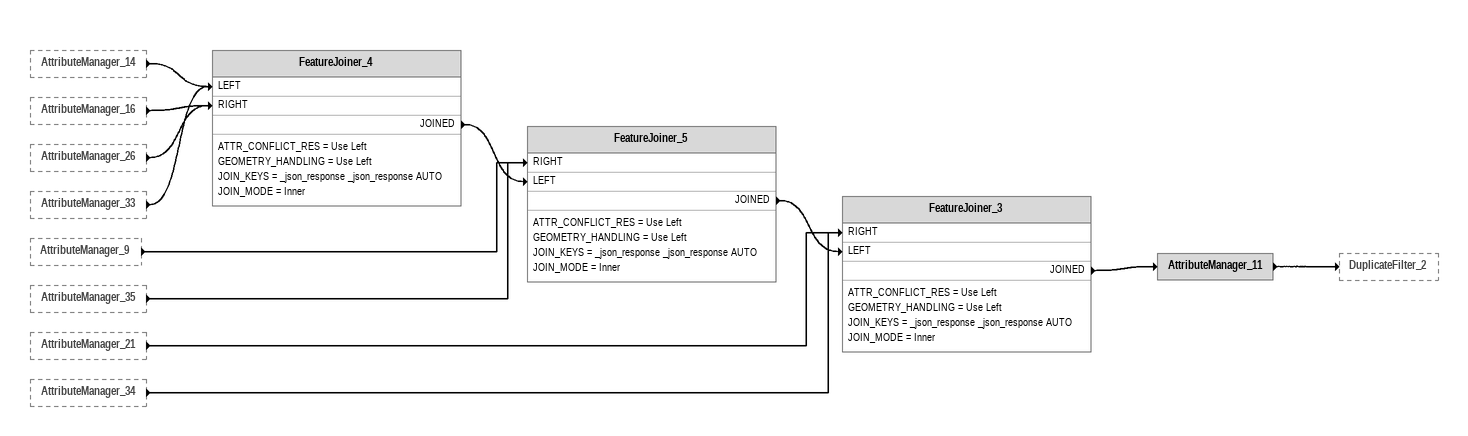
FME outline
AttributeManager_14 [outside]
    -> FeatureJoiner_4 [LEFT]
AttributeManager_16 [outside]
    -> FeatureJoiner_4 [RIGHT]
AttributeManager_26 [outside]
    -> FeatureJoiner_4 [RIGHT]
AttributeManager_33 [outside]
    -> FeatureJoiner_4 [LEFT]
AttributeManager_9 [outside]
    -> FeatureJoiner_5 [RIGHT]
AttributeManager_35 [outside]
    -> FeatureJoiner_5 [RIGHT]
AttributeManager_21 [outside]
    -> FeatureJoiner_3 [RIGHT]
AttributeManager_34 [outside]
    -> FeatureJoiner_3 [RIGHT]
FeatureJoiner_4
    ATTR_CONFLICT_RES = Use Left
    GEOMETRY_HANDLING = Use Left
    JOIN_KEYS = _json_response _json_response AUTO
    JOIN_MODE = Inner
    JOINED -> FeatureJoiner_5 [LEFT]
FeatureJoiner_5
    ATTR_CONFLICT_RES = Use Left
    GEOMETRY_HANDLING = Use Left
    JOIN_KEYS = _json_response _json_response AUTO
    JOIN_MODE = Inner
    JOINED -> FeatureJoiner_3 [LEFT]
FeatureJoiner_3
    ATTR_CONFLICT_RES = Use Left
    GEOMETRY_HANDLING = Use Left
    JOIN_KEYS = _json_response _json_response AUTO
    JOIN_MODE = Inner
    JOINED -> AttributeManager_11
AttributeManager_11
    -> DuplicateFilter_2
